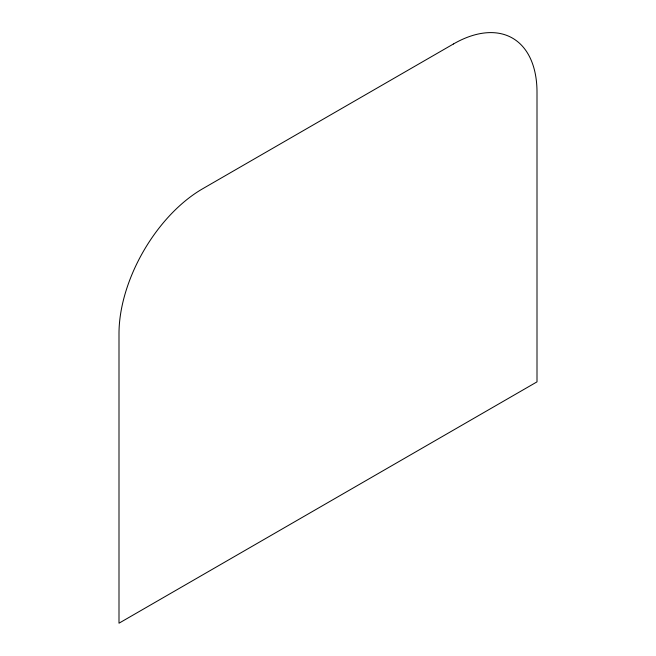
<?xml version="1.0" encoding="UTF-8"?>
<svg xmlns="http://www.w3.org/2000/svg" width="656" height="656" viewBox="0 0 656 656"><rect width="100%" height="100%" fill="white"/><g stroke="black" fill="none" stroke-linecap="round" stroke-linejoin="round"><path stroke-width="0.98" d="M453.403 44.001L202.597 188.797A118.228 68.257 -60 0 0 118.998 333.601L118.998 623.2L537.002 381.866L537.002 92.266A118.228 68.257 -60 0 0 453.403 44.001"/></g></svg>
